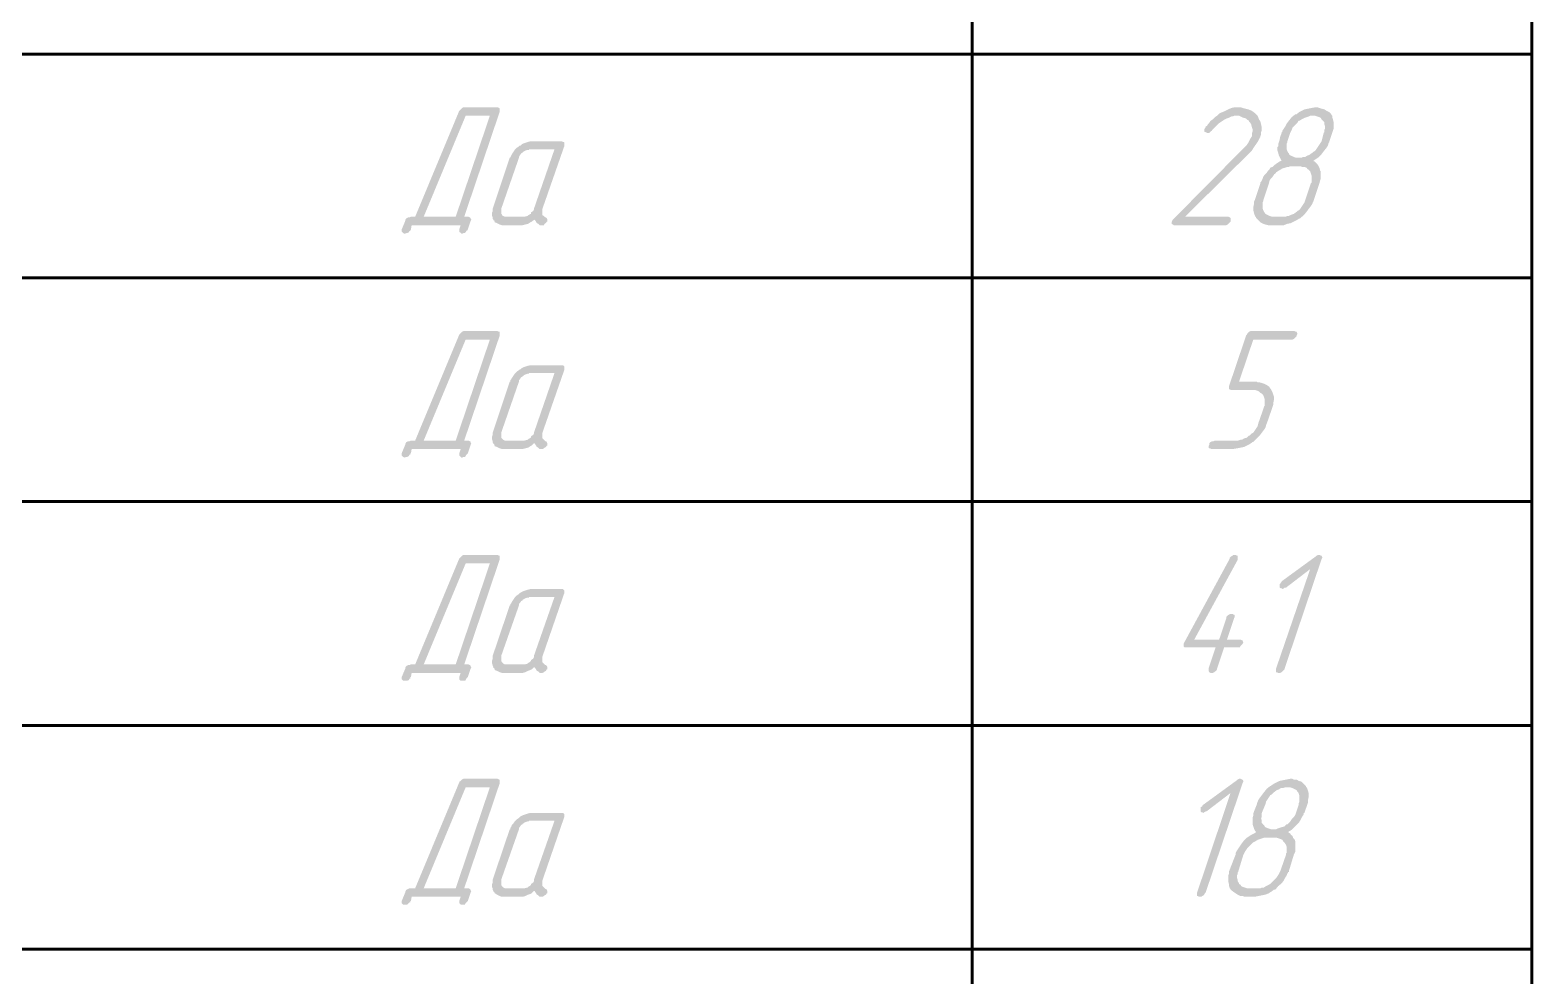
# Model space of a CAD drawing. Extents: x 346 to 4955, y 45 to 639.
# Drawn here: x 1309.2 to 1362.7, y 122 to 155.7 of the extents above; entities that cross this region are included whole.
import ezdxf

# ---------------------------------------------------------------- set-up
doc = ezdxf.new("R2010")
doc.units = 0
doc.header["$MEASUREMENT"] = 0
doc.layers.add('PDF _Геометрия', color=7, linetype='CONTINUOUS')
doc.layers.add('PDF _Сплошная заливка', color=7, linetype='CONTINUOUS')

msp = doc.modelspace()

# ---------------------------------------------------------------- hatches: boundary and pattern name
at = {"layer": 'PDF _Сплошная заливка', "transparency": 33554559}
h = msp.add_hatch(color=256, dxfattribs=at)
h.paths.add_polyline_path([(1325.563, 152.637), (1324.702, 152.637), (1323.209, 149.042), (1324.348, 149.042)], flags=0)
h.paths.add_polyline_path([(1325.892, 152.915), (1325.917, 152.89), (1325.917, 152.865), (1325.917, 152.839), (1325.917, 152.789), (1324.651, 149.042), (1324.803, 149.042), (1324.854, 149.017), (1324.879, 148.991), (1324.879, 148.966), (1324.905, 148.941), (1324.879, 148.89), (1324.778, 148.586), (1324.778, 148.586), (1324.778, 148.561), (1324.727, 148.536), (1324.702, 148.485), (1324.677, 148.46), (1324.626, 148.46), (1324.576, 148.435), (1324.55, 148.435), (1324.525, 148.46), (1324.5, 148.485), (1324.474, 148.51), (1324.474, 148.536), (1324.474, 148.586), (1324.525, 148.738), (1322.779, 148.738), (1322.753, 148.586), (1322.753, 148.586), (1322.728, 148.561), (1322.728, 148.536), (1322.703, 148.536), (1322.677, 148.485), (1322.627, 148.46), (1322.602, 148.46), (1322.526, 148.435), (1322.526, 148.435), (1322.475, 148.46), (1322.45, 148.485), (1322.424, 148.51), (1322.424, 148.536), (1322.424, 148.586), (1322.551, 148.89), (1322.551, 148.89), (1322.551, 148.916), (1322.576, 148.966), (1322.602, 148.991), (1322.652, 149.017), (1322.703, 149.017), (1322.753, 149.042), (1322.905, 149.042), (1324.474, 152.814), (1324.474, 152.814), (1324.474, 152.814), (1324.525, 152.865), (1324.55, 152.89), (1324.576, 152.915), (1324.626, 152.941), (1324.677, 152.941), (1325.841, 152.941)], flags=0)
for points in [[(1352.288, 152.941), (1352.364, 152.915), (1352.465, 152.89), (1352.566, 152.865), (1352.693, 152.814), (1352.794, 152.738), (1352.895, 152.637), (1352.895, 152.637), (1352.92, 152.586), (1352.946, 152.51), (1352.996, 152.434), (1353.022, 152.333), (1353.047, 152.207), (1353.047, 152.131), (1353.022, 152.055), (1353.022, 151.979), (1352.996, 151.903), (1352.996, 151.877), (1352.971, 151.852), (1352.946, 151.801), (1352.895, 151.7), (1352.844, 151.624), (1352.769, 151.523), (1352.693, 151.396), (1352.591, 151.295), (1350.314, 149.042), (1351.857, 149.042), (1351.908, 149.017), (1351.933, 148.991), (1351.933, 148.966), (1351.933, 148.941), (1351.933, 148.89), (1351.933, 148.89), (1351.933, 148.865), (1351.908, 148.84), (1351.883, 148.814), (1351.857, 148.789), (1351.832, 148.764), (1351.782, 148.738), (1351.731, 148.738), (1349.909, 148.738), (1349.909, 148.738), (1349.883, 148.764), (1349.858, 148.764), (1349.833, 148.789), (1349.833, 148.84), (1349.858, 148.89), (1349.858, 148.89), (1349.858, 148.916), (1349.883, 148.941), (1349.909, 148.966), (1352.389, 151.472), (1352.389, 151.472), (1352.414, 151.498), (1352.465, 151.548), (1352.515, 151.599), (1352.566, 151.675), (1352.591, 151.726), (1352.642, 151.827), (1352.693, 151.903), (1352.693, 151.903), (1352.693, 151.903), (1352.693, 151.953), (1352.693, 152.004), (1352.718, 152.08), (1352.718, 152.156), (1352.693, 152.232), (1352.667, 152.333), (1352.617, 152.409), (1352.591, 152.434), (1352.591, 152.46), (1352.541, 152.485), (1352.49, 152.536), (1352.414, 152.561), (1352.338, 152.586), (1352.237, 152.637), (1352.136, 152.637), (1352.085, 152.637), (1352.06, 152.637), (1352.009, 152.612), (1351.959, 152.612), (1351.857, 152.561), (1351.782, 152.536), (1351.731, 152.51), (1351.655, 152.46), (1351.579, 152.409), (1351.503, 152.358), (1351.427, 152.282), (1351.351, 152.207), (1351.275, 152.131), (1351.275, 152.105), (1351.275, 152.105), (1351.225, 152.08), (1351.174, 152.029), (1351.149, 152.029), (1351.123, 152.029), (1351.098, 152.029), (1351.048, 152.055), (1351.022, 152.055), (1350.997, 152.08), (1350.997, 152.131), (1350.997, 152.181), (1350.997, 152.181), (1351.022, 152.181), (1351.048, 152.232), (1351.048, 152.232), (1351.048, 152.257), (1351.098, 152.282), (1351.123, 152.333), (1351.174, 152.384), (1351.225, 152.46), (1351.301, 152.51), (1351.377, 152.586), (1351.453, 152.637), (1351.528, 152.713), (1351.63, 152.763), (1351.756, 152.814), (1351.857, 152.865), (1351.959, 152.915), (1352.085, 152.941), (1352.212, 152.941), (1352.262, 152.941)], [(1354.262, 144.941), (1354.287, 144.941), (1354.312, 144.89), (1354.312, 144.865), (1354.287, 144.814), (1354.287, 144.814), (1354.287, 144.789), (1354.236, 144.738), (1354.211, 144.713), (1354.186, 144.688), (1354.135, 144.663), (1354.084, 144.663), (1352.743, 144.663), (1352.237, 143.169), (1352.87, 143.169), (1352.895, 143.144), (1352.946, 143.144), (1353.047, 143.118), (1353.123, 143.093), (1353.224, 143.042), (1353.3, 142.992), (1353.376, 142.89), (1353.376, 142.89), (1353.401, 142.84), (1353.427, 142.789), (1353.452, 142.713), (1353.477, 142.637), (1353.477, 142.511), (1353.452, 142.384), (1353.452, 142.333), (1353.427, 142.258), (1353.224, 141.675), (1353.224, 141.65), (1353.224, 141.65), (1353.199, 141.625), (1353.199, 141.599), (1353.173, 141.523), (1353.123, 141.447), (1353.047, 141.346), (1352.971, 141.245), (1352.87, 141.144), (1352.743, 141.017), (1352.743, 141.017), (1352.718, 141.017), (1352.693, 140.992), (1352.693, 140.992), (1352.617, 140.941), (1352.515, 140.89), (1352.414, 140.84), (1352.288, 140.814), (1352.161, 140.789), (1352.009, 140.764), (1351.25, 140.764), (1351.199, 140.789), (1351.174, 140.789), (1351.149, 140.814), (1351.149, 140.865), (1351.174, 140.916), (1351.174, 140.916), (1351.174, 140.941), (1351.174, 140.966), (1351.199, 140.992), (1351.225, 141.017), (1351.275, 141.042), (1351.326, 141.042), (1351.377, 141.068), (1352.161, 141.068), (1352.212, 141.068), (1352.288, 141.093), (1352.338, 141.093), (1352.414, 141.144), (1352.515, 141.169), (1352.591, 141.245), (1352.617, 141.245), (1352.642, 141.27), (1352.693, 141.321), (1352.743, 141.346), (1352.794, 141.422), (1352.844, 141.498), (1352.895, 141.574), (1352.92, 141.675), (1353.123, 142.258), (1353.123, 142.283), (1353.148, 142.308), (1353.148, 142.333), (1353.148, 142.409), (1353.148, 142.46), (1353.148, 142.536), (1353.123, 142.612), (1353.097, 142.688), (1353.097, 142.688), (1353.072, 142.713), (1353.047, 142.739), (1352.996, 142.764), (1352.946, 142.814), (1352.895, 142.84), (1352.819, 142.865), (1352.743, 142.865), (1351.959, 142.865), (1351.908, 142.89), (1351.883, 142.89), (1351.883, 142.916), (1351.883, 142.966), (1351.883, 143.017), (1352.49, 144.814), (1352.49, 144.814), (1352.515, 144.84), (1352.541, 144.89), (1352.566, 144.916), (1352.591, 144.941), (1352.642, 144.966), (1352.693, 144.966), (1354.211, 144.966)], [(1352.161, 136.967), (1352.186, 136.967), (1352.186, 136.916), (1352.186, 136.891), (1352.186, 136.84), (1352.186, 136.84), (1352.186, 136.815), (1350.643, 133.979), (1351.528, 133.979), (1351.782, 134.739), (1351.782, 134.739), (1351.782, 134.764), (1351.782, 134.789), (1351.807, 134.815), (1351.832, 134.84), (1351.883, 134.865), (1351.908, 134.891), (1351.959, 134.891), (1351.984, 134.891), (1352.009, 134.891), (1352.035, 134.865), (1352.06, 134.865), (1352.085, 134.84), (1352.085, 134.789), (1352.06, 134.739), (1351.807, 133.979), (1352.288, 133.979), (1352.338, 133.954), (1352.364, 133.954), (1352.364, 133.929), (1352.389, 133.878), (1352.364, 133.827), (1352.364, 133.827), (1352.364, 133.827), (1352.313, 133.777), (1352.288, 133.751), (1352.262, 133.701), (1352.212, 133.701), (1352.161, 133.701), (1351.706, 133.701), (1351.453, 132.941), (1351.453, 132.941), (1351.453, 132.916), (1351.427, 132.891), (1351.427, 132.865), (1351.377, 132.84), (1351.351, 132.815), (1351.301, 132.789), (1351.25, 132.789), (1351.225, 132.789), (1351.174, 132.815), (1351.174, 132.815), (1351.149, 132.865), (1351.149, 132.891), (1351.149, 132.941), (1351.402, 133.701), (1350.339, 133.701), (1350.288, 133.701), (1350.263, 133.726), (1350.263, 133.751), (1350.263, 133.777), (1350.263, 133.827), (1350.263, 133.827), (1350.288, 133.878), (1351.908, 136.865), (1351.908, 136.865), (1351.908, 136.891), (1351.959, 136.941), (1352.009, 136.967), (1352.035, 136.992), (1352.085, 136.992), (1352.11, 136.992)], [(1355.147, 136.967), (1355.173, 136.967), (1355.198, 136.916), (1355.198, 136.891), (1355.173, 136.84), (1353.857, 132.941), (1353.857, 132.941), (1353.857, 132.916), (1353.806, 132.865), (1353.781, 132.84), (1353.756, 132.815), (1353.705, 132.789), (1353.654, 132.789), (1353.629, 132.789), (1353.578, 132.815), (1353.553, 132.815), (1353.553, 132.865), (1353.553, 132.891), (1353.553, 132.941), (1354.768, 136.486), (1353.907, 135.827), (1353.882, 135.827), (1353.857, 135.827), (1353.831, 135.802), (1353.781, 135.777), (1353.781, 135.777), (1353.756, 135.802), (1353.73, 135.802), (1353.68, 135.827), (1353.68, 135.827), (1353.68, 135.853), (1353.68, 135.903), (1353.68, 135.954), (1353.68, 135.954), (1353.705, 135.979), (1353.73, 136.005), (1353.756, 136.055), (1354.97, 136.941), (1354.97, 136.941), (1354.996, 136.967), (1355.046, 136.992), (1355.097, 136.992), (1355.097, 136.992)], [(1352.338, 128.992), (1352.364, 128.992), (1352.389, 128.941), (1352.389, 128.916), (1352.364, 128.866), (1351.048, 124.967), (1351.048, 124.967), (1351.022, 124.942), (1350.997, 124.891), (1350.972, 124.866), (1350.921, 124.84), (1350.896, 124.815), (1350.845, 124.815), (1350.82, 124.815), (1350.769, 124.84), (1350.744, 124.84), (1350.744, 124.891), (1350.744, 124.916), (1350.744, 124.967), (1351.933, 128.511), (1351.073, 127.853), (1351.073, 127.853), (1351.048, 127.853), (1350.997, 127.828), (1350.972, 127.802), (1350.972, 127.802), (1350.921, 127.828), (1350.896, 127.828), (1350.87, 127.853), (1350.87, 127.853), (1350.87, 127.904), (1350.87, 127.929), (1350.87, 127.98), (1350.87, 127.98), (1350.87, 128.005), (1350.921, 128.03), (1350.946, 128.081), (1352.161, 128.967), (1352.161, 128.967), (1352.186, 128.992), (1352.237, 129.017), (1352.262, 129.017), (1352.288, 129.017)]]:
    msp.add_hatch(color=256, dxfattribs=at).paths.add_polyline_path(points)
h = msp.add_hatch(color=256, dxfattribs=at)
h.paths.add_polyline_path([(1354.869, 152.637), (1354.818, 152.637), (1354.768, 152.637), (1354.717, 152.612), (1354.641, 152.586), (1354.565, 152.561), (1354.464, 152.51), (1354.388, 152.46), (1354.363, 152.46), (1354.338, 152.434), (1354.312, 152.384), (1354.262, 152.333), (1354.211, 152.282), (1354.135, 152.207), (1354.11, 152.131), (1354.059, 152.029), (1353.958, 151.726), (1353.958, 151.726), (1353.958, 151.7), (1353.933, 151.65), (1353.933, 151.574), (1353.933, 151.523), (1353.933, 151.447), (1353.958, 151.371), (1353.983, 151.32), (1354.009, 151.295), (1354.009, 151.27), (1354.034, 151.245), (1354.084, 151.219), (1354.135, 151.194), (1354.186, 151.169), (1354.262, 151.143), (1354.363, 151.143), (1354.414, 151.143), (1354.464, 151.143), (1354.515, 151.169), (1354.591, 151.169), (1354.667, 151.219), (1354.743, 151.245), (1354.844, 151.32), (1354.844, 151.32), (1354.869, 151.346), (1354.92, 151.371), (1354.97, 151.422), (1355.021, 151.498), (1355.072, 151.574), (1355.122, 151.65), (1355.173, 151.726), (1355.249, 152.029), (1355.274, 152.055), (1355.274, 152.08), (1355.274, 152.131), (1355.299, 152.181), (1355.299, 152.257), (1355.274, 152.333), (1355.274, 152.409), (1355.223, 152.46), (1355.223, 152.46), (1355.198, 152.485), (1355.173, 152.51), (1355.147, 152.561), (1355.097, 152.586), (1355.021, 152.612), (1354.945, 152.637)], flags=0)
h.paths.add_polyline_path([(1354.414, 150.839), (1354.059, 150.839), (1354.009, 150.814), (1353.958, 150.814), (1353.882, 150.789), (1353.781, 150.764), (1353.705, 150.713), (1353.604, 150.662), (1353.604, 150.637), (1353.578, 150.637), (1353.528, 150.586), (1353.477, 150.536), (1353.427, 150.46), (1353.376, 150.409), (1353.325, 150.333), (1353.3, 150.232), (1353.097, 149.624), (1353.097, 149.624), (1353.097, 149.599), (1353.072, 149.548), (1353.072, 149.498), (1353.072, 149.422), (1353.072, 149.346), (1353.097, 149.27), (1353.123, 149.219), (1353.123, 149.194), (1353.148, 149.194), (1353.173, 149.143), (1353.224, 149.118), (1353.275, 149.093), (1353.325, 149.067), (1353.401, 149.042), (1353.502, 149.042), (1353.831, 149.042), (1353.882, 149.042), (1353.958, 149.067), (1354.009, 149.067), (1354.11, 149.118), (1354.186, 149.143), (1354.287, 149.219), (1354.287, 149.219), (1354.312, 149.245), (1354.363, 149.27), (1354.414, 149.321), (1354.464, 149.397), (1354.515, 149.472), (1354.565, 149.548), (1354.591, 149.624), (1354.793, 150.232), (1354.818, 150.257), (1354.818, 150.283), (1354.818, 150.308), (1354.818, 150.384), (1354.818, 150.434), (1354.818, 150.51), (1354.793, 150.586), (1354.768, 150.662), (1354.768, 150.662), (1354.743, 150.688), (1354.717, 150.713), (1354.667, 150.738), (1354.641, 150.789), (1354.565, 150.814), (1354.489, 150.814)], flags=0)
h.paths.add_polyline_path([(1355.021, 152.941), (1355.097, 152.915), (1355.173, 152.89), (1355.274, 152.865), (1355.35, 152.814), (1355.451, 152.763), (1355.527, 152.688), (1355.527, 152.662), (1355.552, 152.637), (1355.552, 152.586), (1355.578, 152.51), (1355.603, 152.409), (1355.603, 152.282), (1355.603, 152.181), (1355.578, 152.105), (1355.552, 152.029), (1355.451, 151.726), (1355.451, 151.726), (1355.451, 151.7), (1355.451, 151.7), (1355.426, 151.675), (1355.4, 151.574), (1355.35, 151.498), (1355.249, 151.371), (1355.173, 151.27), (1355.046, 151.143), (1354.894, 151.042), (1354.894, 151.017), (1354.92, 151.017), (1354.945, 150.991), (1354.996, 150.941), (1355.021, 150.915), (1355.072, 150.839), (1355.097, 150.789), (1355.122, 150.688), (1355.122, 150.688), (1355.147, 150.662), (1355.147, 150.612), (1355.147, 150.561), (1355.147, 150.485), (1355.147, 150.409), (1355.122, 150.333), (1355.097, 150.232), (1354.894, 149.624), (1354.894, 149.624), (1354.894, 149.624), (1354.894, 149.599), (1354.869, 149.574), (1354.844, 149.498), (1354.793, 149.422), (1354.717, 149.321), (1354.641, 149.219), (1354.54, 149.093), (1354.414, 148.991), (1354.414, 148.991), (1354.414, 148.991), (1354.388, 148.966), (1354.363, 148.966), (1354.287, 148.916), (1354.186, 148.865), (1354.084, 148.814), (1353.958, 148.789), (1353.831, 148.738), (1353.68, 148.738), (1353.376, 148.738), (1353.325, 148.738), (1353.275, 148.738), (1353.173, 148.764), (1353.097, 148.789), (1352.996, 148.84), (1352.92, 148.916), (1352.844, 148.991), (1352.844, 149.017), (1352.819, 149.042), (1352.794, 149.093), (1352.769, 149.169), (1352.743, 149.27), (1352.743, 149.371), (1352.769, 149.498), (1352.769, 149.574), (1352.794, 149.624), (1352.996, 150.232), (1352.996, 150.257), (1353.022, 150.283), (1353.047, 150.333), (1353.072, 150.384), (1353.097, 150.46), (1353.148, 150.536), (1353.224, 150.612), (1353.275, 150.688), (1353.3, 150.713), (1353.325, 150.738), (1353.351, 150.789), (1353.427, 150.814), (1353.477, 150.865), (1353.578, 150.941), (1353.654, 150.991), (1353.756, 151.042), (1353.756, 151.042), (1353.73, 151.067), (1353.705, 151.118), (1353.68, 151.169), (1353.654, 151.219), (1353.629, 151.32), (1353.604, 151.396), (1353.604, 151.498), (1353.604, 151.498), (1353.604, 151.523), (1353.629, 151.548), (1353.629, 151.624), (1353.654, 151.7), (1353.68, 151.776), (1353.705, 151.903), (1353.756, 152.029), (1353.756, 152.055), (1353.781, 152.055), (1353.781, 152.08), (1353.781, 152.105), (1353.831, 152.181), (1353.882, 152.257), (1353.933, 152.358), (1354.009, 152.46), (1354.11, 152.586), (1354.236, 152.688), (1354.236, 152.688), (1354.262, 152.688), (1354.287, 152.688), (1354.312, 152.713), (1354.363, 152.763), (1354.464, 152.814), (1354.565, 152.865), (1354.692, 152.89), (1354.818, 152.915), (1354.97, 152.941), (1354.996, 152.941)], flags=0)
h = msp.add_hatch(color=256, dxfattribs=at)
h.paths.add_polyline_path([(1327.866, 151.447), (1326.954, 151.447), (1326.954, 151.422), (1326.904, 151.422), (1326.828, 151.396), (1326.777, 151.371), (1326.752, 151.346), (1326.727, 151.346), (1326.727, 151.32), (1326.676, 151.295), (1326.625, 151.219), (1326.6, 151.169), (1326.6, 151.143), (1325.968, 149.321), (1325.968, 149.321), (1325.968, 149.321), (1325.968, 149.295), (1325.968, 149.27), (1325.968, 149.194), (1325.968, 149.143), (1325.993, 149.118), (1325.993, 149.093), (1326.043, 149.067), (1326.094, 149.042), (1326.119, 149.042), (1326.17, 149.042), (1326.752, 149.042), (1326.777, 149.042), (1326.803, 149.042), (1326.904, 149.067), (1326.929, 149.093), (1326.98, 149.118), (1326.98, 149.118), (1327.005, 149.143), (1327.03, 149.143), (1327.03, 149.194), (1327.106, 149.245), (1327.132, 149.295), (1327.132, 149.321)], flags=0)
h.paths.add_polyline_path([(1328.169, 151.7), (1328.195, 151.7), (1328.22, 151.675), (1328.22, 151.624), (1328.22, 151.574), (1327.435, 149.321), (1327.435, 149.321), (1327.435, 149.295), (1327.435, 149.245), (1327.435, 149.194), (1327.435, 149.143), (1327.435, 149.093), (1327.486, 149.067), (1327.537, 149.017), (1327.537, 149.017), (1327.562, 149.017), (1327.587, 148.991), (1327.613, 148.941), (1327.613, 148.916), (1327.613, 148.89), (1327.613, 148.865), (1327.587, 148.865), (1327.562, 148.814), (1327.511, 148.789), (1327.486, 148.738), (1327.435, 148.738), (1327.385, 148.738), (1327.385, 148.738), (1327.334, 148.738), (1327.309, 148.764), (1327.284, 148.789), (1327.233, 148.814), (1327.208, 148.865), (1327.157, 148.941), (1327.132, 148.916), (1327.106, 148.916), (1327.056, 148.865), (1327.005, 148.84), (1326.929, 148.789), (1326.828, 148.764), (1326.727, 148.738), (1326.625, 148.738), (1326.018, 148.738), (1325.993, 148.738), (1325.917, 148.764), (1325.866, 148.789), (1325.816, 148.814), (1325.74, 148.84), (1325.714, 148.916), (1325.689, 148.916), (1325.689, 148.941), (1325.664, 148.966), (1325.664, 149.017), (1325.638, 149.093), (1325.638, 149.169), (1325.664, 149.245), (1325.664, 149.321), (1326.271, 151.143), (1326.297, 151.143), (1326.297, 151.169), (1326.322, 151.219), (1326.347, 151.27), (1326.398, 151.346), (1326.448, 151.422), (1326.524, 151.498), (1326.6, 151.548), (1326.625, 151.574), (1326.651, 151.574), (1326.701, 151.624), (1326.752, 151.65), (1326.828, 151.675), (1326.904, 151.7), (1327.005, 151.726), (1327.081, 151.726), (1328.144, 151.726)], flags=0)
h = msp.add_hatch(color=256, dxfattribs=at)
h.paths.add_polyline_path([(1325.563, 144.663), (1324.702, 144.663), (1323.209, 141.068), (1324.348, 141.068)], flags=0)
h.paths.add_polyline_path([(1325.892, 144.941), (1325.917, 144.941), (1325.917, 144.89), (1325.917, 144.865), (1325.917, 144.814), (1324.651, 141.068), (1324.803, 141.068), (1324.854, 141.042), (1324.879, 141.017), (1324.879, 140.992), (1324.905, 140.966), (1324.879, 140.916), (1324.778, 140.612), (1324.778, 140.612), (1324.778, 140.612), (1324.727, 140.561), (1324.702, 140.511), (1324.677, 140.485), (1324.626, 140.485), (1324.576, 140.46), (1324.55, 140.46), (1324.525, 140.485), (1324.5, 140.511), (1324.474, 140.536), (1324.474, 140.561), (1324.474, 140.612), (1324.525, 140.764), (1322.779, 140.764), (1322.753, 140.612), (1322.753, 140.612), (1322.728, 140.612), (1322.728, 140.561), (1322.703, 140.561), (1322.677, 140.511), (1322.627, 140.485), (1322.602, 140.485), (1322.526, 140.46), (1322.526, 140.46), (1322.475, 140.485), (1322.45, 140.511), (1322.424, 140.536), (1322.424, 140.561), (1322.424, 140.612), (1322.551, 140.916), (1322.551, 140.916), (1322.551, 140.941), (1322.576, 140.992), (1322.602, 141.017), (1322.652, 141.042), (1322.703, 141.042), (1322.753, 141.068), (1322.905, 141.068), (1324.474, 144.84), (1324.474, 144.84), (1324.474, 144.84), (1324.525, 144.89), (1324.55, 144.916), (1324.576, 144.941), (1324.626, 144.966), (1324.677, 144.966), (1325.841, 144.966)], flags=0)
h = msp.add_hatch(color=256, dxfattribs=at)
h.paths.add_polyline_path([(1327.866, 143.473), (1326.954, 143.473), (1326.954, 143.447), (1326.904, 143.447), (1326.828, 143.422), (1326.777, 143.397), (1326.752, 143.371), (1326.727, 143.371), (1326.727, 143.346), (1326.676, 143.321), (1326.625, 143.245), (1326.6, 143.22), (1326.6, 143.169), (1325.968, 141.346), (1325.968, 141.346), (1325.968, 141.346), (1325.968, 141.321), (1325.968, 141.295), (1325.968, 141.22), (1325.968, 141.169), (1325.993, 141.144), (1325.993, 141.144), (1326.043, 141.093), (1326.094, 141.068), (1326.119, 141.068), (1326.17, 141.068), (1326.752, 141.068), (1326.777, 141.068), (1326.803, 141.068), (1326.904, 141.093), (1326.929, 141.118), (1326.98, 141.144), (1326.98, 141.144), (1327.005, 141.169), (1327.03, 141.169), (1327.03, 141.22), (1327.106, 141.27), (1327.132, 141.321), (1327.132, 141.346)], flags=0)
h.paths.add_polyline_path([(1328.169, 143.751), (1328.195, 143.726), (1328.22, 143.701), (1328.22, 143.65), (1328.22, 143.599), (1327.435, 141.346), (1327.435, 141.346), (1327.435, 141.321), (1327.435, 141.27), (1327.435, 141.22), (1327.435, 141.169), (1327.435, 141.144), (1327.486, 141.093), (1327.537, 141.042), (1327.537, 141.042), (1327.562, 141.042), (1327.587, 141.017), (1327.613, 140.966), (1327.613, 140.941), (1327.613, 140.916), (1327.613, 140.89), (1327.587, 140.89), (1327.562, 140.84), (1327.511, 140.814), (1327.486, 140.789), (1327.435, 140.764), (1327.385, 140.764), (1327.385, 140.764), (1327.334, 140.764), (1327.309, 140.789), (1327.284, 140.814), (1327.233, 140.84), (1327.208, 140.89), (1327.157, 140.966), (1327.132, 140.966), (1327.106, 140.941), (1327.056, 140.89), (1327.005, 140.865), (1326.929, 140.814), (1326.828, 140.789), (1326.727, 140.764), (1326.625, 140.764), (1326.018, 140.764), (1325.993, 140.764), (1325.917, 140.789), (1325.866, 140.814), (1325.816, 140.84), (1325.74, 140.865), (1325.714, 140.941), (1325.689, 140.941), (1325.689, 140.966), (1325.664, 140.992), (1325.664, 141.042), (1325.638, 141.118), (1325.638, 141.194), (1325.664, 141.27), (1325.664, 141.346), (1326.271, 143.169), (1326.297, 143.169), (1326.297, 143.22), (1326.322, 143.245), (1326.347, 143.295), (1326.398, 143.371), (1326.448, 143.447), (1326.524, 143.523), (1326.6, 143.574), (1326.625, 143.599), (1326.651, 143.599), (1326.701, 143.65), (1326.752, 143.675), (1326.828, 143.701), (1326.904, 143.726), (1327.005, 143.751), (1327.081, 143.751), (1328.144, 143.751)], flags=0)
h = msp.add_hatch(color=256, dxfattribs=at)
h.paths.add_polyline_path([(1325.563, 136.688), (1324.702, 136.688), (1323.209, 133.093), (1324.348, 133.093)], flags=0)
h.paths.add_polyline_path([(1325.892, 136.967), (1325.917, 136.967), (1325.917, 136.916), (1325.917, 136.891), (1325.917, 136.84), (1324.651, 133.093), (1324.803, 133.093), (1324.854, 133.068), (1324.879, 133.043), (1324.879, 133.017), (1324.905, 132.992), (1324.879, 132.941), (1324.778, 132.638), (1324.778, 132.638), (1324.778, 132.638), (1324.727, 132.587), (1324.702, 132.536), (1324.677, 132.511), (1324.626, 132.511), (1324.576, 132.511), (1324.55, 132.511), (1324.525, 132.511), (1324.5, 132.536), (1324.474, 132.562), (1324.474, 132.587), (1324.474, 132.638), (1324.525, 132.789), (1322.779, 132.789), (1322.753, 132.638), (1322.753, 132.638), (1322.728, 132.638), (1322.728, 132.587), (1322.703, 132.587), (1322.677, 132.536), (1322.627, 132.511), (1322.602, 132.511), (1322.526, 132.511), (1322.526, 132.511), (1322.475, 132.511), (1322.45, 132.536), (1322.424, 132.562), (1322.424, 132.587), (1322.424, 132.638), (1322.551, 132.941), (1322.551, 132.941), (1322.551, 132.967), (1322.576, 133.017), (1322.602, 133.043), (1322.652, 133.068), (1322.703, 133.068), (1322.753, 133.093), (1322.905, 133.093), (1324.474, 136.865), (1324.474, 136.865), (1324.474, 136.865), (1324.525, 136.916), (1324.55, 136.941), (1324.576, 136.967), (1324.626, 136.992), (1324.677, 136.992), (1325.841, 136.992)], flags=0)
h = msp.add_hatch(color=256, dxfattribs=at)
h.paths.add_polyline_path([(1327.866, 135.498), (1326.954, 135.498), (1326.954, 135.473), (1326.904, 135.473), (1326.828, 135.448), (1326.777, 135.422), (1326.752, 135.397), (1326.727, 135.397), (1326.727, 135.372), (1326.676, 135.346), (1326.625, 135.27), (1326.6, 135.245), (1326.6, 135.195), (1325.968, 133.397), (1325.968, 133.372), (1325.968, 133.372), (1325.968, 133.346), (1325.968, 133.321), (1325.968, 133.245), (1325.968, 133.22), (1325.993, 133.169), (1325.993, 133.169), (1326.043, 133.119), (1326.094, 133.093), (1326.119, 133.093), (1326.17, 133.093), (1326.752, 133.093), (1326.777, 133.093), (1326.803, 133.093), (1326.904, 133.119), (1326.929, 133.144), (1326.98, 133.169), (1326.98, 133.169), (1327.005, 133.195), (1327.03, 133.22), (1327.03, 133.245), (1327.106, 133.296), (1327.132, 133.346), (1327.132, 133.397)], flags=0)
h.paths.add_polyline_path([(1328.169, 135.777), (1328.195, 135.751), (1328.22, 135.726), (1328.22, 135.676), (1328.22, 135.65), (1327.435, 133.372), (1327.435, 133.372), (1327.435, 133.346), (1327.435, 133.296), (1327.435, 133.245), (1327.435, 133.22), (1327.435, 133.169), (1327.486, 133.119), (1327.537, 133.068), (1327.537, 133.068), (1327.562, 133.068), (1327.587, 133.043), (1327.613, 132.992), (1327.613, 132.967), (1327.613, 132.941), (1327.613, 132.916), (1327.587, 132.916), (1327.562, 132.865), (1327.511, 132.84), (1327.486, 132.815), (1327.435, 132.789), (1327.385, 132.789), (1327.385, 132.789), (1327.334, 132.789), (1327.309, 132.815), (1327.284, 132.84), (1327.233, 132.865), (1327.208, 132.916), (1327.157, 132.992), (1327.132, 132.992), (1327.106, 132.967), (1327.056, 132.916), (1327.005, 132.891), (1326.929, 132.865), (1326.828, 132.815), (1326.727, 132.789), (1326.625, 132.789), (1326.018, 132.789), (1325.993, 132.789), (1325.917, 132.815), (1325.866, 132.84), (1325.816, 132.865), (1325.74, 132.891), (1325.714, 132.967), (1325.689, 132.967), (1325.689, 132.992), (1325.664, 133.043), (1325.664, 133.068), (1325.638, 133.144), (1325.638, 133.22), (1325.664, 133.296), (1325.664, 133.397), (1326.271, 135.195), (1326.297, 135.195), (1326.297, 135.245), (1326.322, 135.27), (1326.347, 135.321), (1326.398, 135.397), (1326.448, 135.473), (1326.524, 135.549), (1326.6, 135.6), (1326.625, 135.625), (1326.651, 135.65), (1326.701, 135.676), (1326.752, 135.701), (1326.828, 135.726), (1326.904, 135.751), (1327.005, 135.777), (1327.081, 135.777), (1328.144, 135.777)], flags=0)
h = msp.add_hatch(color=256, dxfattribs=at)
h.paths.add_polyline_path([(1325.563, 128.714), (1324.702, 128.714), (1323.209, 125.119), (1324.348, 125.119)], flags=0)
h.paths.add_polyline_path([(1325.892, 128.992), (1325.917, 128.992), (1325.917, 128.941), (1325.917, 128.916), (1325.917, 128.866), (1324.651, 125.119), (1324.803, 125.119), (1324.854, 125.094), (1324.879, 125.068), (1324.879, 125.043), (1324.905, 125.018), (1324.879, 124.967), (1324.778, 124.663), (1324.778, 124.663), (1324.778, 124.663), (1324.727, 124.613), (1324.702, 124.587), (1324.677, 124.537), (1324.626, 124.537), (1324.576, 124.537), (1324.55, 124.537), (1324.525, 124.537), (1324.5, 124.562), (1324.474, 124.587), (1324.474, 124.613), (1324.474, 124.663), (1324.525, 124.815), (1322.779, 124.815), (1322.753, 124.663), (1322.753, 124.663), (1322.728, 124.663), (1322.728, 124.613), (1322.703, 124.613), (1322.677, 124.587), (1322.627, 124.537), (1322.602, 124.537), (1322.526, 124.537), (1322.526, 124.537), (1322.475, 124.537), (1322.45, 124.562), (1322.424, 124.587), (1322.424, 124.613), (1322.424, 124.663), (1322.551, 124.967), (1322.551, 124.967), (1322.551, 124.992), (1322.576, 125.043), (1322.602, 125.068), (1322.652, 125.094), (1322.703, 125.119), (1322.753, 125.119), (1322.905, 125.119), (1324.474, 128.891), (1324.474, 128.891), (1324.474, 128.916), (1324.525, 128.941), (1324.55, 128.967), (1324.576, 128.992), (1324.626, 129.017), (1324.677, 129.017), (1325.841, 129.017)], flags=0)
h = msp.add_hatch(color=256, dxfattribs=at)
h.paths.add_polyline_path([(1353.958, 128.714), (1353.933, 128.714), (1353.882, 128.714), (1353.806, 128.688), (1353.73, 128.688), (1353.654, 128.638), (1353.578, 128.612), (1353.477, 128.536), (1353.477, 128.536), (1353.452, 128.511), (1353.401, 128.46), (1353.351, 128.435), (1353.3, 128.359), (1353.249, 128.283), (1353.199, 128.207), (1353.173, 128.106), (1353.047, 127.802), (1353.047, 127.802), (1353.047, 127.777), (1353.047, 127.726), (1353.047, 127.676), (1353.022, 127.6), (1353.047, 127.524), (1353.047, 127.448), (1353.097, 127.397), (1353.097, 127.372), (1353.123, 127.372), (1353.148, 127.321), (1353.173, 127.296), (1353.224, 127.271), (1353.3, 127.245), (1353.376, 127.22), (1353.452, 127.22), (1353.502, 127.22), (1353.553, 127.22), (1353.604, 127.245), (1353.68, 127.271), (1353.756, 127.296), (1353.857, 127.321), (1353.933, 127.397), (1353.958, 127.397), (1353.983, 127.423), (1354.009, 127.448), (1354.059, 127.499), (1354.11, 127.574), (1354.186, 127.65), (1354.236, 127.726), (1354.262, 127.802), (1354.363, 128.106), (1354.363, 128.131), (1354.363, 128.157), (1354.388, 128.207), (1354.388, 128.258), (1354.388, 128.334), (1354.388, 128.41), (1354.363, 128.486), (1354.338, 128.536), (1354.312, 128.562), (1354.312, 128.562), (1354.287, 128.612), (1354.236, 128.638), (1354.186, 128.663), (1354.135, 128.688), (1354.059, 128.714)], flags=0)
h.paths.add_polyline_path([(1353.502, 126.916), (1353.173, 126.916), (1353.123, 126.916), (1353.047, 126.891), (1352.971, 126.866), (1352.895, 126.84), (1352.819, 126.79), (1352.718, 126.739), (1352.718, 126.739), (1352.693, 126.714), (1352.642, 126.663), (1352.591, 126.612), (1352.541, 126.562), (1352.49, 126.486), (1352.44, 126.41), (1352.389, 126.309), (1352.212, 125.726), (1352.212, 125.701), (1352.186, 125.676), (1352.186, 125.625), (1352.161, 125.575), (1352.161, 125.499), (1352.186, 125.423), (1352.186, 125.372), (1352.237, 125.296), (1352.237, 125.296), (1352.237, 125.271), (1352.288, 125.245), (1352.313, 125.195), (1352.364, 125.17), (1352.44, 125.144), (1352.515, 125.119), (1352.591, 125.119), (1352.946, 125.119), (1352.996, 125.119), (1353.047, 125.144), (1353.123, 125.144), (1353.199, 125.195), (1353.3, 125.245), (1353.376, 125.296), (1353.376, 125.296), (1353.401, 125.321), (1353.452, 125.372), (1353.502, 125.423), (1353.553, 125.473), (1353.604, 125.549), (1353.654, 125.625), (1353.705, 125.726), (1353.907, 126.309), (1353.907, 126.334), (1353.907, 126.359), (1353.933, 126.385), (1353.933, 126.461), (1353.933, 126.511), (1353.933, 126.587), (1353.907, 126.663), (1353.857, 126.739), (1353.857, 126.739), (1353.831, 126.764), (1353.806, 126.79), (1353.781, 126.84), (1353.73, 126.866), (1353.654, 126.891), (1353.578, 126.916)], flags=0)
h.paths.add_polyline_path([(1354.135, 129.017), (1354.186, 128.992), (1354.287, 128.992), (1354.363, 128.941), (1354.464, 128.916), (1354.54, 128.84), (1354.616, 128.764), (1354.616, 128.739), (1354.641, 128.714), (1354.667, 128.663), (1354.692, 128.587), (1354.717, 128.486), (1354.717, 128.385), (1354.692, 128.258), (1354.692, 128.182), (1354.667, 128.106), (1354.565, 127.802), (1354.565, 127.802), (1354.54, 127.802), (1354.54, 127.777), (1354.54, 127.752), (1354.489, 127.676), (1354.439, 127.574), (1354.363, 127.448), (1354.262, 127.347), (1354.135, 127.22), (1353.983, 127.119), (1354.009, 127.093), (1354.009, 127.093), (1354.059, 127.068), (1354.084, 127.018), (1354.135, 126.992), (1354.16, 126.916), (1354.211, 126.866), (1354.236, 126.79), (1354.236, 126.764), (1354.236, 126.739), (1354.236, 126.688), (1354.236, 126.638), (1354.236, 126.562), (1354.236, 126.486), (1354.236, 126.41), (1354.186, 126.309), (1354.009, 125.726), (1354.009, 125.701), (1353.983, 125.701), (1353.983, 125.676), (1353.958, 125.651), (1353.933, 125.575), (1353.882, 125.499), (1353.831, 125.397), (1353.756, 125.296), (1353.629, 125.195), (1353.528, 125.068), (1353.502, 125.068), (1353.502, 125.068), (1353.477, 125.068), (1353.452, 125.043), (1353.376, 124.992), (1353.3, 124.942), (1353.173, 124.891), (1353.047, 124.866), (1352.92, 124.84), (1352.794, 124.815), (1352.465, 124.815), (1352.44, 124.815), (1352.364, 124.84), (1352.288, 124.84), (1352.186, 124.891), (1352.11, 124.942), (1352.035, 124.992), (1351.933, 125.068), (1351.933, 125.094), (1351.908, 125.119), (1351.883, 125.195), (1351.883, 125.245), (1351.857, 125.347), (1351.857, 125.473), (1351.857, 125.575), (1351.883, 125.651), (1351.883, 125.726), (1352.11, 126.309), (1352.11, 126.334), (1352.11, 126.359), (1352.136, 126.41), (1352.161, 126.461), (1352.212, 126.537), (1352.262, 126.612), (1352.313, 126.688), (1352.389, 126.79), (1352.389, 126.79), (1352.414, 126.815), (1352.465, 126.866), (1352.515, 126.916), (1352.591, 126.967), (1352.667, 127.018), (1352.769, 127.068), (1352.844, 127.119), (1352.844, 127.119), (1352.819, 127.144), (1352.794, 127.195), (1352.769, 127.245), (1352.743, 127.321), (1352.718, 127.397), (1352.718, 127.473), (1352.718, 127.574), (1352.718, 127.574), (1352.718, 127.6), (1352.718, 127.625), (1352.743, 127.701), (1352.743, 127.777), (1352.769, 127.853), (1352.819, 127.98), (1352.87, 128.106), (1352.87, 128.131), (1352.87, 128.131), (1352.87, 128.157), (1352.895, 128.182), (1352.92, 128.258), (1352.971, 128.334), (1353.047, 128.435), (1353.123, 128.536), (1353.224, 128.663), (1353.351, 128.764), (1353.351, 128.764), (1353.351, 128.764), (1353.376, 128.764), (1353.401, 128.79), (1353.477, 128.84), (1353.578, 128.891), (1353.68, 128.941), (1353.806, 128.967), (1353.933, 128.992), (1354.059, 129.017), (1354.11, 129.017)], flags=0)
h = msp.add_hatch(color=256, dxfattribs=at)
h.paths.add_polyline_path([(1327.866, 127.524), (1326.954, 127.524), (1326.954, 127.499), (1326.904, 127.499), (1326.828, 127.473), (1326.777, 127.448), (1326.752, 127.423), (1326.727, 127.423), (1326.727, 127.397), (1326.676, 127.372), (1326.625, 127.296), (1326.6, 127.271), (1326.6, 127.22), (1325.968, 125.423), (1325.968, 125.397), (1325.968, 125.397), (1325.968, 125.372), (1325.968, 125.347), (1325.968, 125.271), (1325.968, 125.245), (1325.993, 125.195), (1325.993, 125.195), (1326.043, 125.144), (1326.094, 125.119), (1326.119, 125.119), (1326.17, 125.119), (1326.752, 125.119), (1326.777, 125.119), (1326.803, 125.119), (1326.904, 125.144), (1326.929, 125.17), (1326.98, 125.195), (1326.98, 125.195), (1327.005, 125.22), (1327.03, 125.245), (1327.03, 125.271), (1327.106, 125.321), (1327.132, 125.372), (1327.132, 125.423)], flags=0)
h.paths.add_polyline_path([(1328.169, 127.802), (1328.195, 127.777), (1328.22, 127.752), (1328.22, 127.726), (1328.22, 127.676), (1327.435, 125.397), (1327.435, 125.397), (1327.435, 125.372), (1327.435, 125.321), (1327.435, 125.296), (1327.435, 125.245), (1327.435, 125.195), (1327.486, 125.144), (1327.537, 125.094), (1327.537, 125.094), (1327.562, 125.094), (1327.587, 125.068), (1327.613, 125.018), (1327.613, 124.992), (1327.613, 124.967), (1327.613, 124.942), (1327.587, 124.942), (1327.562, 124.891), (1327.511, 124.866), (1327.486, 124.84), (1327.435, 124.815), (1327.385, 124.815), (1327.385, 124.815), (1327.334, 124.815), (1327.309, 124.84), (1327.284, 124.866), (1327.233, 124.891), (1327.208, 124.942), (1327.157, 125.018), (1327.132, 125.018), (1327.106, 124.992), (1327.056, 124.942), (1327.005, 124.916), (1326.929, 124.891), (1326.828, 124.84), (1326.727, 124.815), (1326.625, 124.815), (1326.018, 124.815), (1325.993, 124.815), (1325.917, 124.84), (1325.866, 124.866), (1325.816, 124.891), (1325.74, 124.942), (1325.714, 124.992), (1325.689, 124.992), (1325.689, 125.018), (1325.664, 125.068), (1325.664, 125.119), (1325.638, 125.17), (1325.638, 125.245), (1325.664, 125.321), (1325.664, 125.423), (1326.271, 127.22), (1326.297, 127.22), (1326.297, 127.271), (1326.322, 127.296), (1326.347, 127.372), (1326.398, 127.423), (1326.448, 127.499), (1326.524, 127.574), (1326.6, 127.625), (1326.625, 127.65), (1326.651, 127.676), (1326.701, 127.701), (1326.752, 127.726), (1326.828, 127.752), (1326.904, 127.777), (1327.005, 127.802), (1327.081, 127.802), (1328.144, 127.802)], flags=0)

# ---------------------------------------------------------------- linework, layer by layer
at = {"layer": 'PDF _Геометрия', "lineweight": 60}
msp.add_lwpolyline([(1342.737, 76.491), (1342.737, 90.052), (1342.737, 99.022), (1342.737, 106.996), (1342.737, 114.969), (1342.737, 122.943), (1342.737, 130.916), (1342.737, 138.89), (1342.737, 146.863), (1342.737, 154.836), (1342.737, 162.81), (1342.737, 170.783), (1342.737, 178.757), (1342.737, 193.707)], dxfattribs=at)
for points in [[(1362.664, 154.836), (1362.664, 162.81), (1198.06, 162.81), (1198.06, 154.836)], [(1362.664, 146.863), (1362.664, 154.836), (1198.06, 154.836), (1198.06, 146.863)], [(1362.664, 138.89), (1362.664, 146.863), (1198.06, 146.863), (1198.06, 138.89)], [(1362.664, 130.916), (1362.664, 138.89), (1198.06, 138.89), (1198.06, 130.916)], [(1362.664, 122.943), (1362.664, 130.916), (1198.06, 130.916), (1198.06, 122.943)], [(1362.664, 114.969), (1362.664, 122.943), (1198.06, 122.943), (1198.06, 114.969)]]:
    msp.add_lwpolyline(points, close=True, dxfattribs=at)

doc.saveas('drawing.dxf')
